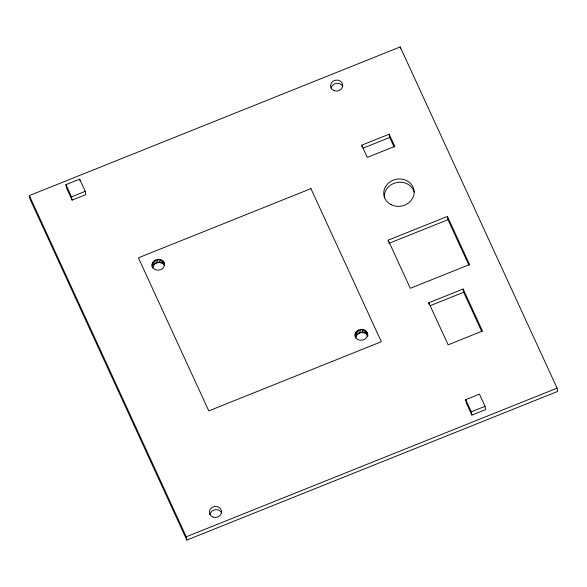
<?xml version="1.0" encoding="UTF-8"?>
<svg xmlns="http://www.w3.org/2000/svg" width="587" height="587" viewBox="0 0 587 587"><rect width="100%" height="100%" fill="white"/><g stroke="black" fill="none" stroke-linecap="round" stroke-linejoin="round"><path stroke-width="0.88" d="M355.619 338.134C351.415 328.471 368.863 325.851 367.792 336.344M367.367 333.9C368.313 340.988 356.287 342.793 355.201 335.691M152.627 268.149C148.386 259.116 164.793 255.521 164.609 265.427M163.905 262.426L164.47 265.684C162.063 260.643 153.515 262.015 152.759 267.525L152.194 264.267M366.853 332.345L367.418 335.603C364.967 330.686 356.573 332.095 355.773 337.503L355.208 334.245M29.35 195.596L400.187 46.931L557.085 388.146L557.65 391.404L186.813 540.069L29.915 198.854L29.35 195.596L186.248 536.812L186.813 540.069M65.927 184.663L79.663 179.16L85.262 191.347L85.827 194.605L72.091 200.108L66.485 187.921L65.927 184.663L71.526 196.85L72.091 200.108M71.526 196.85L85.262 191.347M361.687 145.216L389.159 134.203L394.765 146.39L367.293 157.397L361.687 145.216L361.974 146.845M363.089 148.137L389.724 137.461L389.159 134.203M388.19 240.171L447.419 216.427L469.556 264.561L410.32 288.305L388.19 240.171L388.469 241.8M388.755 243.429L447.984 219.685L447.419 216.427M428.796 302.775L463.136 289.009L482.463 331.053L448.13 344.818L428.796 302.775L429.075 304.404M430.198 305.695L463.693 292.267L463.136 289.009M465.711 399.644L479.447 394.141L485.045 406.321L485.61 409.587L471.875 415.09L466.276 402.902L465.711 399.644L471.317 411.832L471.875 415.09M471.317 411.832L485.045 406.321M186.248 536.812L557.085 388.146M447.984 219.685L468.969 265.331M463.693 292.267L481.89 331.838M389.724 137.461L394.207 147.212M152.202 265.706C153.405 272.764 165.343 270.871 164.331 263.798M400.187 46.931L400.466 48.56M366.171 331.288L366.736 334.553M365.041 330.305L365.606 333.563M363.661 329.623L364.226 332.88M362.12 329.292L362.678 332.55M360.513 329.336L361.078 332.594M358.87 329.806L359.435 333.071M357.578 330.518L358.136 333.776M356.441 331.567L356.999 334.825M355.627 332.844L356.192 336.102M163.098 261.208L163.663 264.466M161.961 260.239L162.526 263.497M160.574 259.571L161.139 262.829M159.026 259.256L159.591 262.514M157.433 259.322L157.991 262.58M155.893 259.755L156.45 263.013M154.513 260.525L155.078 263.783M153.39 261.589L153.955 264.847M152.598 262.866L153.163 266.124M79.663 179.16L79.942 180.789M384.382 197.922A15.247 13.655 -9.8 0 1 396.849 182.52A15.247 13.655 -9.8 0 1 414.268 192.169M331.127 88.292A6.134 5.496 -9.8 0 1 336.424 83.398A6.134 5.496 -9.8 0 1 342.852 86.568M209.977 514.638A6.134 5.496 -9.8 0 1 215.268 509.743A6.134 5.496 -9.8 0 1 221.703 512.913M310.941 188.64L138.4 257.81L208.789 410.9L381.337 341.729L310.941 188.64M391.052 204.636A15.247 13.655 -9.8 0 0 414.136 192.448A15.247 13.655 -9.8 0 0 391.617 180.899A15.247 13.655 -9.8 0 0 391.052 204.636M334.252 90.743A6.134 5.496 -9.8 0 0 342.698 84.689A6.134 5.496 -9.8 0 0 332.924 81.314A6.134 5.496 -9.8 0 0 334.252 90.743M213.103 517.088A6.134 5.496 -9.8 0 0 221.541 511.035A6.134 5.496 -9.8 0 0 211.775 507.66A6.134 5.496 -9.8 0 0 213.103 517.088"/></g></svg>
